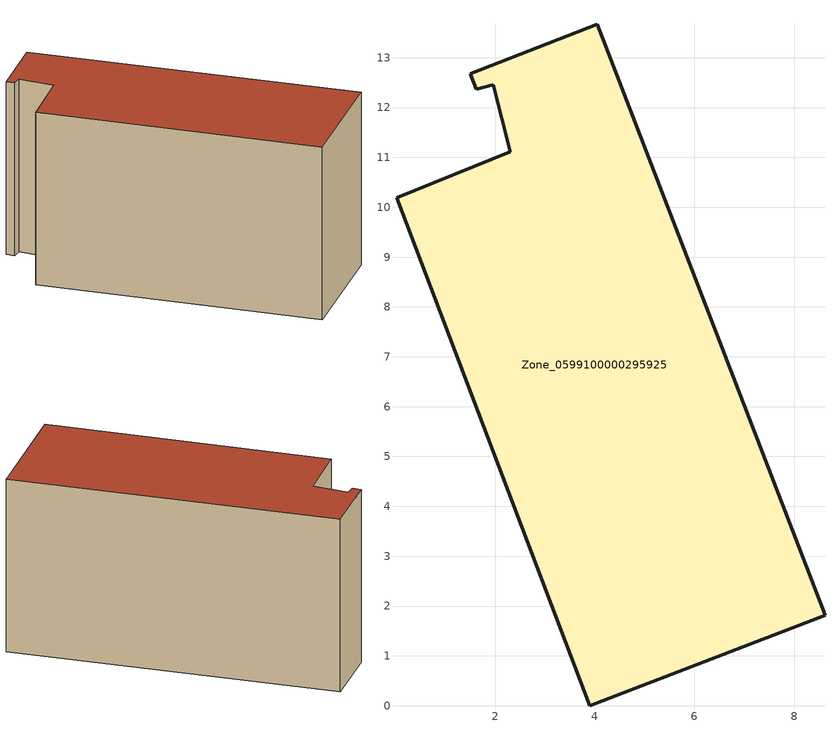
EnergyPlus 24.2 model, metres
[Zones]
Zone_0599100000295925
 floor ground (C_G): 2.3,11.11 1.96,12.45 1.62,12.36 1.5,12.68 4.05,13.67 8.62,1.81 3.9,0 0.02,10.19 z0
 wall outside (C_F): 8.62,1.81 4.05,13.67 1.5,12.68 1.62,12.36 1.96,12.45 2.3,11.11 0.02,10.19 3.9,0 8.62,1.81 z0:6.92
 roof outside (C_R): 1.96,12.45 2.3,11.11 0.02,10.19 3.9,0 8.62,1.81 4.05,13.67 1.5,12.68 1.62,12.36 z6.92
[BUILDING]
Pand.0599100000295925: North Axis=0; Terrain=City; Loads Convergence Tolerance Value=0.04; Temperature Convergence Tolerance Value=0.4; Solar Distribution=FullExterior; Maximum Number of Warmup Days=25; Minimum Number of Warmup Days=1
[Site:Location]
Rotterdam.The.Hague.AP_ZH_NLD Design_Conditions: Latitude=51.96; Longitude=4.45; Time Zone=1; Elevation=-4.5
[SITE:GROUNDTEMPERATURE:BUILDINGSURFACE]
18, 18, 18, 18, 18, 18, 18, 18, 18, 18, 18, 18
[MATERIAL] Thermal Absorptance=0.9; Solar Absorptance=0.7; Visible Absorptance=0.7
Name | Roughness | Thickness | Conductivity | Density | Specific Heat
G.TI.1992-2005 | MediumSmooth | 0.15 | 0.06 | 540 | 1210
F.TI.1992-2005 | Rough | 0.3 | 0.12 | 1920 | 840
R.TI.1992-2005 | MediumRough | 0.2 | 0.08 | 1500 | 1000
[CONSTRUCTION]
C_G: G.TI.1992-2005
C_F: F.TI.1992-2005
C_R: R.TI.1992-2005
[ZONE]
Zone_0599100000295925: Type=1; Multiplier=1; Ceiling Height=Autocalculate; Volume=Autocalculate; Floor Area=autocalculate; Part of Total Floor Area=Yes
[ZONEINFILTRATION:DESIGNFLOWRATE]
Infil_Zone_0599100000295925: Zone or ZoneList or Space or SpaceList=Zone_0599100000295925; Schedule=AlwaysOn; Design Flow Rate Calculation Method=Flow/Area; Flow Rate per Floor Area=0.0015; Constant Term Coefficient=1; Temperature Term Coefficient=0; Velocity Term Coefficient=0; Velocity Squared Term Coefficient=0
[HVACTEMPLATE:ZONE:IDEALLOADSAIRSYSTEM]
Zone_0599100000295925: Maximum Heating Supply Air Temperature=50; Minimum Cooling Supply Air Temperature=13; Maximum Heating Supply Air Humidity Ratio=0.0156; Minimum Cooling Supply Air Humidity Ratio=0.0077; Heating Limit=NoLimit; Cooling Limit=NoLimit; Dehumidification Control Type=ConstantSensibleHeatRatio; Cooling Sensible Heat Ratio=0.7; Dehumidification Setpoint=60; Humidification Control Type=None; Humidification Setpoint=30; Outdoor Air Method=None; Outdoor Air Flow Rate per Person=0.00944; Outdoor Air Flow Rate per Zone Floor Area=0; Outdoor Air Flow Rate per Zone=0; Demand Controlled Ventilation Type=None; Outdoor Air Economizer Type=NoEconomizer; Heat Recovery Type=None; Sensible Heat Recovery Effectiveness=0.7; Latent Heat Recovery Effectiveness=0.65
[ZONECONTROL:THERMOSTAT]
ThermostatControl_Zone_0599100000295925: Zone or ZoneList=Zone_0599100000295925; Control Type Schedule=DualSetpointControlType; Control 1=Thermostat_Zone_0599100000295925; Temperature Difference Between Cutout And Setpoint=0
[THERMOSTATSETPOINT:DUALSETPOINT]
Thermostat_Zone_0599100000295925: Heating Setpoint Temperature Schedule=HeatingSetpoint_Zone_0599100000295925; Cooling Setpoint Temperature Schedule=CoolingSetpoint_Zone_0599100000295925
[SCHEDULE:COMPACT]
HeatingSetpoint_Zone_0599100000295925: Through: 12/31, For: AllDays, Until: 24:00, 21
CoolingSetpoint_Zone_0599100000295925: Through: 12/31, For: AllDays, Until: 24:00, 24
DualSetpointControlType: Through: 12/31, For: AllDays, Until: 24:00, 4
AlwaysOn: Through: 12/31, For: AllDays, Until: 24:00, 1
